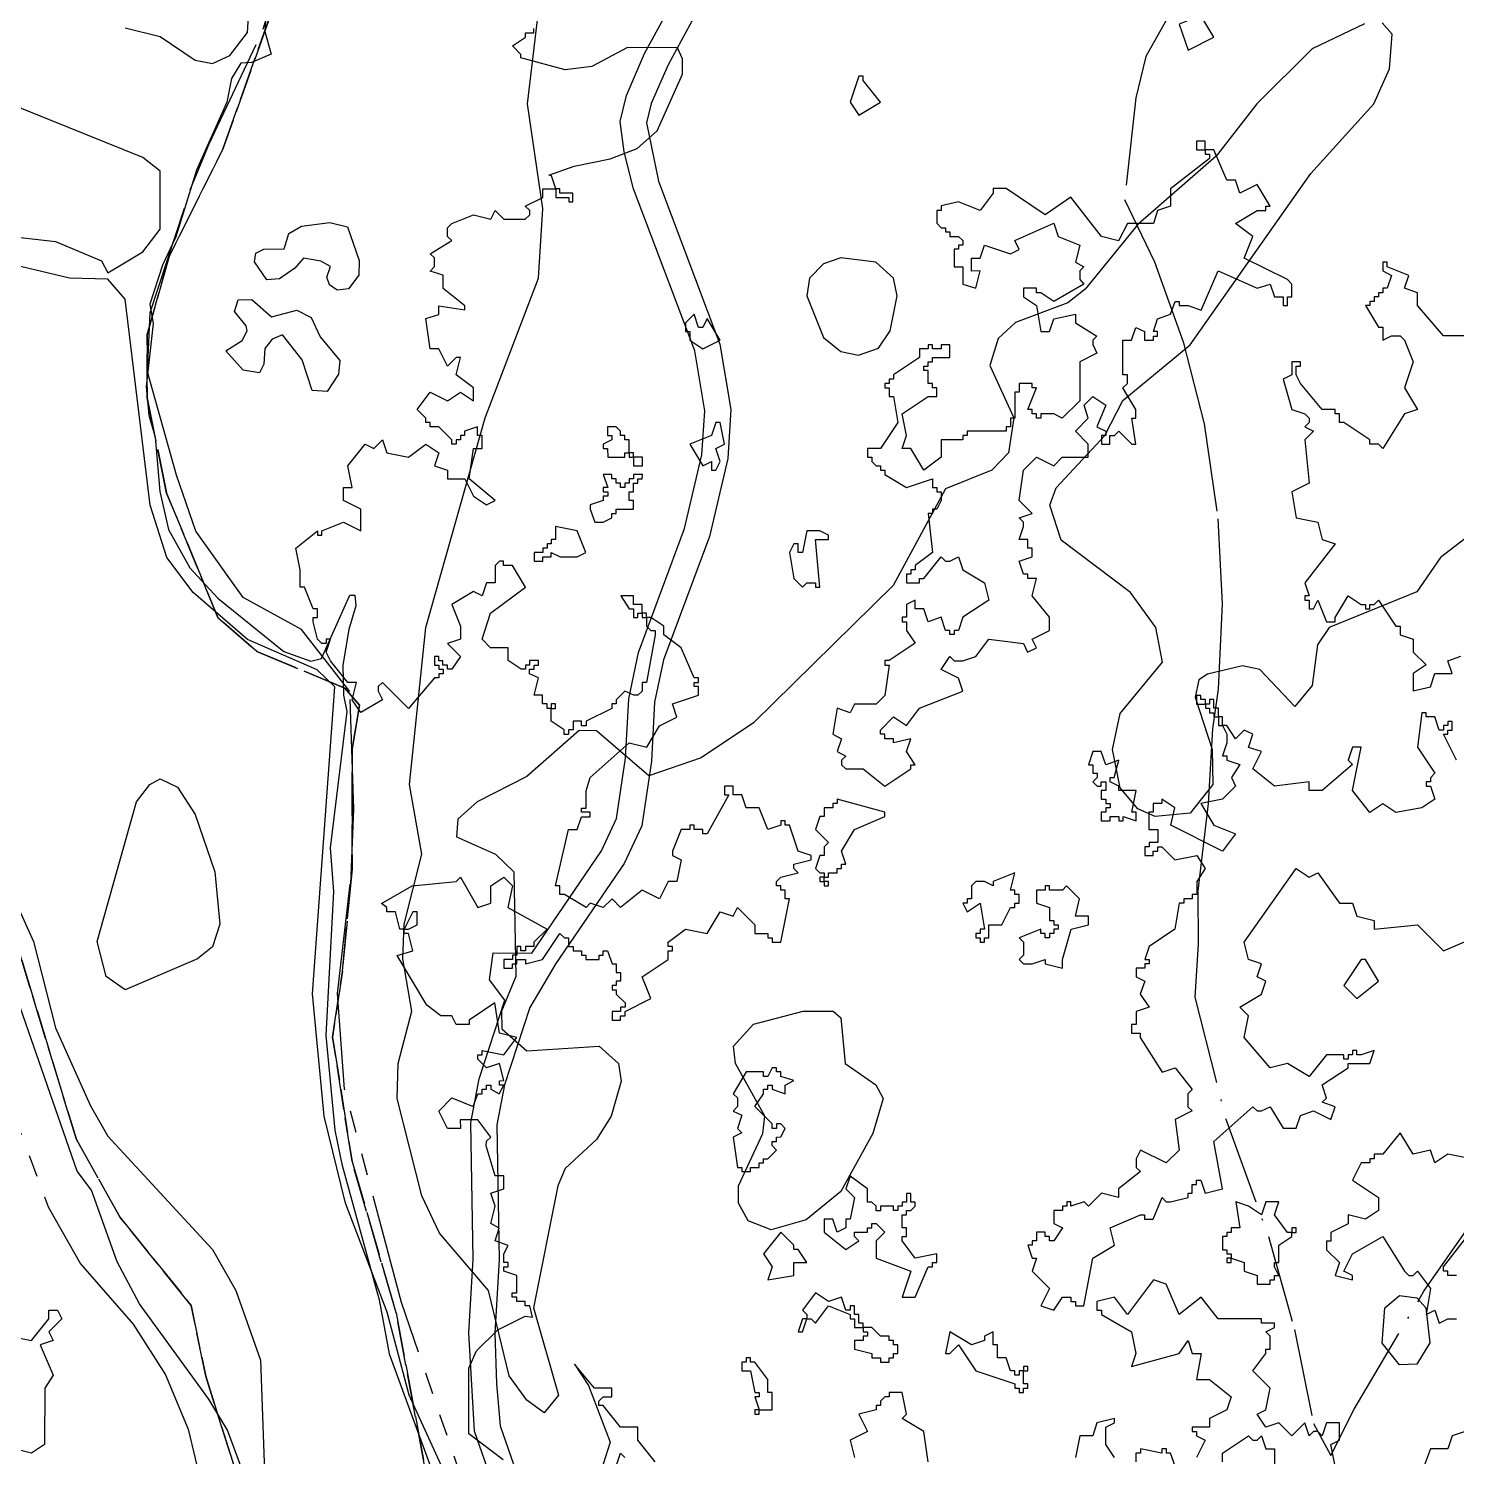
# Model space of a CAD drawing. Header units: metres. Extents: x -400 to 800, y -650 to 500.
# Drawn here: x 101.8 to 184.2, y -584.2 to -501.8 of the extents above; entities that cross this region are included whole.
import ezdxf

# ---------------------------------------------------------------- set-up
doc = ezdxf.new("R2010")
doc.units = ezdxf.units.M
doc.header["$LTSCALE"] = 2
for name, pattern in [('DASHDOT', [3.556, 2.54, -0.508, 0, -0.508]), ('DASHED', [1.524, 1.27, -0.254]), ('PHANTOM', [6.35, 3.175, -0.635, 0.635, -0.635, 0.635, -0.635])]:
    doc.linetypes.add(name, pattern=pattern)
for name, color, linetype in [('SITE-FLOOD-LIMIT', 5, 'DASHED'), ('SITE-PATH', 84, 'CONTINUOUS'), ('SITE-PROPERTY', 7, 'PHANTOM'), ('SITE-SETBACK-WATER', 1, 'DASHDOT'), ('SITE-TREE-CANOPY', 94, 'CONTINUOUS'), ('SITE-WATER-EDGE', 5, 'CONTINUOUS'), ('TOPO-CONTOUR-MAJOR', 8, 'CONTINUOUS'), ('TOPO-CONTOUR-MINOR', 9, 'CONTINUOUS')]:
    doc.layers.add(name, color=color, linetype=linetype)

msp = doc.modelspace()

# ---------------------------------------------------------------- linework, layer by layer
at = {"layer": 'SITE-FLOOD-LIMIT'}
for points in [[(116.627, -498.437), (112.965, -508.719), (109.866, -514.916), (108.599, -519.423), (108.599, -523.086), (109.725, -528.579), (112.683, -535.762), (114.937, -537.734), (120.008, -539.847), (120.853, -540.833), (120.43, -543.368), (120.43, -550.27), (119.867, -556.186), (119.303, -559.989), (120.43, -567.172), (122.965, -575.905), (124.656, -584.919)], [(124.656, -584.919), (122.965, -575.905), (120.43, -567.172), (119.303, -559.989), (119.867, -556.186), (120.43, -550.27), (120.43, -543.368), (120.853, -540.833), (120.008, -539.847), (114.937, -537.734), (112.683, -535.762), (109.725, -528.579), (108.599, -523.086), (108.599, -519.423), (109.866, -514.916), (112.965, -508.719), (116.627, -498.437)], [(115.219, -589.849), (111.979, -579.567), (111.134, -575.482), (107.049, -570.411), (104.514, -565.904), (99.584, -549.706)], [(99.584, -549.706), (104.514, -565.904), (107.049, -570.411), (111.134, -575.482), (111.979, -579.567), (115.219, -589.849)]]:
    msp.add_lwpolyline(points, dxfattribs=at)
at = {"layer": 'SITE-PATH'}
for points in [[(129.543, -588.598), (127.488, -582.747), (127.173, -577.062), (127.426, -572.802), (127.28, -564.937), (127.771, -562.39), (129.245, -557.863), (128.354, -556.684), (128.565, -555.126), (130.795, -555.149), (134.823, -549.232), (135.693, -547.363), (136.22, -543.892), (136.402, -540.455), (136.957, -537.785), (139.616, -530.633), (140.627, -526.362), (140.782, -523.837), (140.207, -520.366), (136.679, -511.022), (136.139, -508.875), (135.901, -507.128), (136.266, -505.615), (137.312, -503.202), (139.311, -499.52)], [(140.672, -500.154), (138.665, -503.858), (137.697, -506.094), (137.423, -507.206), (138.111, -510.577), (141.666, -519.977), (142.29, -523.759), (142.114, -526.584), (141.054, -531.078), (138.409, -538.197), (137.89, -540.655), (137.714, -544.048), (137.145, -547.797), (136.142, -549.966), (132.191, -555.739), (130.683, -558.275), (129.23, -562.746), (128.781, -565.06), (128.927, -572.824), (128.674, -577.085), (128.772, -580.01), (128.968, -582.424), (130.967, -588.131)]]:
    msp.add_lwpolyline(points, dxfattribs=at)
at = {"layer": 'SITE-PROPERTY'}
for points in [[(128.378, -590.2), (123.287, -575.315), (119.998, -563.001), (119.578, -557.472), (120.371, -550.654), (120.533, -546.838), (120.303, -540.042), (117.518, -536.459), (114.144, -534.612), (111.408, -530.785), (110.3, -527.548), (108.611, -521.575), (108.779, -518.16), (111.088, -511.074), (112.176, -508.416), (115.305, -501.786), (117.221, -495.413)], [(98.231, -557.303), (102.887, -569.795), (104.753, -573.088), (107.797, -576.559), (109.656, -579.485), (110.96, -582.622), (112.559, -589.308), (117.292, -603.536), (120.175, -611.122), (121.788, -614.66), (122.889, -617.897), (125.525, -630.779), (125.749, -632.859), (125.453, -642.87), (124.871, -645.217), (123.482, -648.076), (122.008, -650), (51.256, -650)]]:
    msp.add_lwpolyline(points, dxfattribs=at)
at = {"layer": 'SITE-SETBACK-WATER'}
msp.add_lwpolyline([(168.078, -500.103), (166.244, -503.367), (165.675, -505.755), (165.025, -511.621), (166.744, -515.235), (168.404, -519.843), (169.605, -524.59), (170.4, -530.056), (170.654, -534.982), (170.421, -539.909), (170.087, -542.187), (169.851, -546.499), (169.248, -551.581), (169.269, -554.628), (169.082, -557.687), (170.861, -564.73), (173.326, -571.501), (174.832, -576.863), (175.927, -582.306), (176.926, -584.14), (178.269, -581.474), (182.301, -574.66), (185.153, -570.565)], dxfattribs=at)
at = {"layer": 'SITE-TREE-CANOPY'}
for points in [[(168.683, -503.005), (170.178, -502.26), (169.427, -501.003), (168.178, -501.503)], [(149.932, -504.505), (149.679, -504.505), (149.181, -506.006), (149.679, -506.752), (150.928, -506.006), (149.932, -504.76)], [(169.679, -508.256), (169.181, -508.255), (169.181, -508.756), (169.679, -508.756)], [(169.679, -509.012), (169.931, -509.012), (169.931, -509.257), (167.679, -511.003), (167.679, -512.004), (166.928, -512.26), (166.683, -513.005), (165.182, -513.005), (164.676, -514.006), (163.68, -513.761), (161.927, -511.503), (160.432, -512.504), (158.181, -511.002), (157.43, -511.002), (157.43, -511.258), (156.679, -512.259), (155.431, -511.758), (154.428, -512.003), (154.427, -512.258), (154.182, -512.258), (154.182, -513.004), (154.427, -513.26), (154.68, -513.26), (154.68, -513.504), (154.932, -513.504), (154.932, -513.76), (155.43, -513.76), (155.683, -514.005), (155.683, -514.261), (155.43, -514.261), (155.43, -514.505), (155.178, -514.505), (155.178, -515.507), (155.683, -515.507), (155.683, -516.508), (156.433, -516.753), (156.679, -515.751), (156.181, -515.763), (156.181, -515.006), (156.679, -515.006), (156.932, -514.261), (158.433, -514.762), (158.931, -514.506), (158.678, -514.005), (160.93, -513.004), (161.183, -513.761), (162.432, -514.262), (162.179, -515.252), (162.677, -515.507), (162.431, -515.752), (162.431, -516.253), (162.677, -516.509), (160.93, -517.51), (160.179, -517.009), (159.927, -517.009), (159.927, -516.753), (159.183, -516.753), (159.183, -517.253), (159.927, -517.754), (160.179, -519.256), (160.677, -519.256), (160.93, -518.511), (162.179, -518.255), (162.178, -518.756), (163.427, -519.512), (163.182, -519.757), (163.182, -520.002), (163.427, -520.502), (162.431, -521.003), (162.431, -523.261), (161.427, -524.262), (160.929, -524.006), (160.179, -524.006), (160.179, -524.262), (159.933, -524.262), (159.933, -524.006), (159.681, -524.006), (159.681, -523.761), (159.428, -523.761), (159.933, -522.504), (159.681, -522.504), (159.681, -522.259), (158.93, -522.259), (158.93, -522.76), (158.677, -522.76), (158.677, -524.261), (158.432, -524.261), (158.432, -524.762), (158.179, -524.762), (158.179, -525.007), (155.927, -525.006), (155.927, -525.262), (155.682, -525.262), (155.682, -525.507), (154.433, -525.507), (154.433, -526.508), (153.43, -527.253), (152.679, -526.007), (152.181, -526.007), (152.427, -525.262), (152.181, -524.005), (153.683, -523.004), (154.181, -523.004), (154.181, -522.503), (153.928, -522.503), (153.928, -522.259), (153.683, -522.259), (153.683, -521.502), (153.43, -521.502), (153.43, -521.257), (153.683, -521.257), (153.683, -521.002), (153.928, -521.002), (153.928, -520.757), (154.932, -520.757), (154.932, -520.012), (154.427, -520.012), (154.427, -520.256), (153.929, -520.256), (153.929, -520.012), (153.683, -520.012), (153.683, -520.256), (153.178, -520.256), (153.178, -520.757), (151.676, -521.758), (151.676, -522.002), (151.431, -522.002), (151.431, -522.258), (151.178, -522.258), (151.178, -522.503), (151.431, -522.503), (151.431, -523.004), (151.683, -523.004), (151.929, -524.505), (150.932, -526.007), (150.182, -526.007), (150.182, -526.507), (150.427, -526.507), (150.427, -526.752), (150.68, -527.008), (150.932, -527.008), (150.932, -527.253), (151.178, -527.253), (151.178, -527.509), (152.433, -528.254), (153.928, -527.754), (153.928, -528.254), (154.18, -528.254), (154.18, -528.51), (154.433, -528.51), (154.433, -529.011), (154.18, -529.511), (153.927, -529.511), (153.927, -529.756), (153.682, -529.756), (153.927, -532.003), (152.931, -532.759), (152.931, -533.004), (152.678, -533.004), (152.678, -533.26), (152.433, -533.26), (152.433, -533.76), (153.183, -533.76), (153.176, -533.505), (153.429, -533.505), (154.432, -532.259), (154.678, -532.504), (154.93, -532.504), (155.428, -532.259), (155.681, -533.004), (156.929, -533.761), (157.182, -534.762), (155.681, -535.752), (155.428, -536.508), (155.182, -536.508), (155.182, -536.753), (154.93, -536.753), (154.93, -536.508), (154.677, -536.508), (154.432, -535.752), (153.681, -536.008), (153.429, -535.262), (152.931, -535.262), (152.931, -534.762), (152.433, -535.006), (152.433, -535.752), (152.18, -535.752), (152.18, -536.007), (152.432, -536.007), (152.432, -536.508), (152.93, -537.253), (151.429, -538.254), (151.177, -538.254), (151.176, -538.51), (151.429, -538.51), (151.183, -540.257), (150.678, -540.757), (149.429, -540.757), (149.177, -541.257), (148.433, -541.001), (148.181, -542.503), (148.679, -542.759), (148.433, -543.504), (148.931, -543.76), (148.678, -544.005), (148.678, -544.261), (148.931, -544.506), (149.927, -544.506), (151.183, -545.507), (152.677, -544.506), (152.677, -544.261), (152.93, -544.261), (152.432, -543.505), (152.677, -542.76), (151.681, -543.004), (151.681, -542.759), (151.183, -542.759), (151.183, -542.504), (150.93, -542.503), (150.931, -542.259), (151.681, -541.502), (152.432, -542.003), (153.183, -541.002), (155.68, -540.012), (155.428, -539.256), (154.431, -538.755), (154.93, -538.01), (155.182, -538.255), (155.68, -538.255), (156.431, -538.01), (157.182, -537.009), (159.181, -537.254), (159.426, -537.755), (159.932, -537.51), (159.679, -537.009), (160.682, -536.509), (160.682, -535.752), (159.679, -534.507), (159.932, -533.505), (159.427, -533.505), (159.427, -533.261), (159.181, -533.261), (158.929, -532.504), (159.68, -532.26), (159.68, -531.759), (159.427, -531.759), (159.427, -531.258), (158.929, -531.258), (159.182, -530.502), (159.182, -530.257), (158.929, -530.012), (159.68, -529.757), (158.929, -529.011), (159.182, -527.254), (159.933, -526.509), (160.929, -527.009), (161.427, -526.509), (162.928, -526.509), (162.928, -525.752), (162.178, -525.007), (162.928, -524.262), (162.683, -523.505), (163.181, -523.005), (163.932, -523.506), (163.427, -524.763), (163.932, -525.007), (163.932, -525.252), (163.679, -525.252), (163.679, -525.753), (164.177, -525.753), (164.177, -525.252), (164.43, -525.252), (164.682, -525.007), (165.433, -525.753), (165.678, -525.753), (165.433, -524.262), (165.678, -524.262), (165.678, -523.762), (164.928, -522.505), (165.181, -522.26), (165.181, -521.759), (164.928, -521.759), (164.928, -519.757), (165.426, -519.757), (165.679, -519.012), (166.177, -519.257), (166.177, -519.757), (166.682, -519.757), (166.682, -519.512), (166.928, -519.512), (166.928, -519.257), (166.682, -519.257), (166.928, -518.511), (167.678, -518.256), (167.931, -517.51), (168.177, -517.51), (168.177, -517.755), (168.682, -517.755), (169.432, -518.011), (170.429, -515.753), (172.68, -516.754), (173.431, -516.51), (173.676, -517.255), (174.182, -517.255), (174.181, -517.756), (174.427, -517.756), (174.427, -517.255), (174.68, -517.255), (174.68, -516.51), (174.427, -516.254), (171.93, -515.008), (172.428, -513.762), (171.432, -513.006), (172.681, -512.26), (173.179, -512.26), (173.179, -512.005), (173.432, -512.005), (172.681, -510.759), (171.678, -511.259), (171.432, -510.503), (170.927, -510.503), (170.177, -508.756), (169.679, -508.756)], [(132.183, -511.255), (132.183, -511.511), (132.933, -511.511), (132.933, -511.755), (133.179, -511.755), (133.179, -511.255), (132.428, -511.255), (132.428, -511.01), (132.183, -511.01)], [(114.876, -514.723), (115.339, -514.501), (116.503, -514.479), (116.777, -513.589), (117.5, -513.166), (119.148, -512.955), (120.158, -513.2), (120.846, -515.158), (120.825, -515.992), (120.228, -516.782), (119.562, -516.871), (119.12, -516.548), (118.966, -516.114), (119.176, -515.491), (118.629, -515.191), (117.626, -515.013), (117.121, -515.591), (116.237, -516.214), (115.514, -516.269), (114.799, -515.235)], [(113.149, -520.363), (114.09, -519.762), (114.377, -519.217), (114.314, -518.928), (113.634, -518.094), (113.844, -517.415), (114.644, -517.404), (115.773, -518.405), (117.24, -518.016), (118.067, -518.439), (118.586, -519.562), (119.723, -520.92), (119.638, -521.709), (118.986, -522.722), (118.13, -522.655), (117.555, -520.886), (116.419, -519.451), (115.822, -519.685), (115.401, -520.23), (115.331, -521.142), (115.093, -521.631), (114.138, -521.475)], [(140.677, -520.255), (141.68, -519.754), (140.93, -518.508), (140.677, -519.009), (140.432, -519.009), (140.179, -518.252), (139.681, -518.753), (139.681, -519.254), (139.926, -519.254), (139.933, -519.754)], [(136.432, -525.505), (136.18, -525.505), (136.18, -525.26), (135.927, -525.26), (135.927, -525.004), (135.682, -524.759), (135.177, -524.759), (135.176, -525.26), (135.429, -525.26), (135.429, -525.505), (134.931, -525.76), (134.931, -526.005), (135.176, -526.005), (135.183, -526.506), (136.179, -526.506), (136.18, -526.261), (136.432, -526.261)], [(141.427, -527.252), (141.679, -526.762), (141.427, -526.006), (141.932, -525.761), (141.68, -524.504), (141.427, -524.504), (141.181, -525.261), (139.933, -525.761), (140.683, -527.007), (141.181, -526.762), (141.181, -527.252)], [(136.432, -526.506), (136.678, -526.506), (136.678, -526.261), (136.432, -526.261)], [(136.678, -526.762), (136.677, -527.006), (137.183, -527.006), (137.183, -526.506), (136.678, -526.506)], [(135.428, -529.754), (135.681, -529.754), (135.681, -529.509), (136.677, -529.509), (136.677, -529.009), (136.432, -529.009), (136.432, -528.508), (136.677, -528.508), (136.677, -528.008), (136.93, -528.008), (136.93, -527.752), (137.182, -527.752), (137.183, -527.507), (136.677, -527.507), (136.677, -527.752), (136.432, -527.752), (136.432, -528.008), (136.179, -528.008), (136.179, -528.252), (135.927, -528.252), (135.927, -528.007), (135.681, -528.007), (135.681, -527.752), (135.429, -527.752), (135.429, -527.507), (134.931, -527.507), (135.183, -528.252), (134.931, -528.252), (134.931, -528.508), (135.183, -528.508), (135.183, -528.753), (134.931, -528.753), (134.93, -529.009), (134.18, -529.253), (134.18, -529.509), (134.432, -530.254), (134.93, -530.254), (135.428, -530.01)], [(131.177, -532.512), (131.43, -532.512), (131.43, -532.256), (131.928, -532.256), (131.928, -532.012), (132.433, -532.256), (133.429, -532.256), (133.927, -532.012), (133.429, -530.755), (132.18, -530.51), (132.18, -531.255), (131.928, -531.255), (131.928, -531.511), (131.682, -531.511), (131.682, -531.756), (131.43, -531.756), (131.43, -532.012), (130.931, -532.011), (130.931, -532.512)], [(145.93, -533.504), (146.428, -534.004), (146.68, -533.76), (147.178, -533.76), (147.178, -534.005), (147.431, -534.005), (147.179, -531.257), (147.929, -531.257), (147.929, -531.012), (147.431, -530.756), (146.681, -530.756), (146.428, -532.002), (146.182, -532.002), (146.182, -531.502), (145.93, -531.502), (145.677, -532.002)], [(137.182, -535.004), (136.677, -535.004), (136.677, -534.504), (135.933, -534.504), (136.431, -535.26), (136.677, -535.26), (136.676, -535.761), (136.929, -535.761), (136.929, -535.505), (137.182, -535.505)], [(137.427, -535.505), (137.182, -535.505), (137.182, -535.761), (137.427, -535.761)], [(132.179, -541.011), (132.179, -540.755), (131.927, -540.755), (131.927, -541.011)], [(169.682, -540.503), (169.43, -540.503), (169.43, -540.259), (169.177, -540.259), (169.177, -540.759), (169.682, -540.759)], [(170.433, -541.004), (170.18, -541.004), (170.18, -540.503), (169.928, -540.503), (169.928, -540.759), (169.682, -540.759), (169.682, -541.004), (169.928, -541.004), (169.928, -541.26), (170.18, -541.26), (170.18, -541.505), (170.433, -541.505)], [(170.678, -541.505), (170.433, -541.505), (170.433, -542.005), (170.678, -542.005)], [(163.929, -546.254), (163.929, -546.51), (164.182, -546.51), (164.182, -546.754), (163.929, -546.754), (163.929, -547.01), (163.677, -547.01), (163.676, -547.511), (164.182, -547.511), (164.182, -547.255), (164.68, -547.255), (164.68, -547.511), (164.932, -547.511), (164.932, -547.255), (165.683, -547.511), (165.683, -547.01), (165.43, -547.01), (165.683, -545.753), (164.68, -545.753), (164.68, -545.508), (164.182, -545.253), (164.182, -545.008), (164.427, -545.008), (164.68, -544.007), (163.929, -544.263), (163.677, -543.506), (163.179, -543.506), (162.933, -544.262), (163.179, -544.262), (163.179, -544.752), (163.431, -544.752), (163.431, -545.008), (163.179, -545.252), (163.431, -545.508), (163.677, -545.508), (163.677, -545.253), (163.929, -545.253), (163.929, -545.753), (163.677, -545.753), (163.677, -546.254)], [(147.927, -550.757), (147.927, -550.512), (148.432, -550.512), (148.432, -550.256), (148.678, -550.256), (148.678, -550.012), (148.93, -550.012), (148.678, -549.255), (149.429, -548.01), (151.182, -547.253), (151.183, -547.009), (148.433, -546.252), (148.433, -546.508), (148.18, -546.508), (148.18, -546.752), (147.682, -546.752), (147.682, -547.253), (147.429, -547.253), (147.177, -548.009), (147.927, -548.755), (147.682, -549.011), (147.682, -549.511), (147.429, -549.511), (147.176, -550.256), (147.429, -550.512), (147.682, -550.512), (147.682, -550.757)], [(156.927, -554.507), (156.927, -554.262), (157.18, -554.262), (157.18, -553.506), (157.93, -553.506), (158.429, -552.505), (158.681, -552.505), (158.681, -552.26), (158.927, -552.26), (158.927, -551.759), (158.681, -551.759), (158.681, -551.504), (158.429, -551.503), (158.681, -550.502), (157.433, -551.003), (157.433, -551.259), (156.928, -551.003), (156.429, -551.003), (156.177, -551.258), (156.177, -552.004), (155.931, -552.004), (155.931, -552.26), (155.679, -552.26), (155.931, -552.76), (156.682, -552.26), (156.927, -553.761), (156.682, -553.761), (156.682, -554.006), (156.429, -554.006), (156.429, -554.262), (156.682, -554.262), (156.682, -554.507)], [(147.429, -550.757), (147.429, -551.002), (147.681, -551.002), (147.682, -550.757)], [(147.681, -551.258), (147.927, -551.258), (147.927, -551.002), (147.681, -551.002)], [(161.431, -556.009), (161.431, -555.508), (161.929, -553.762), (162.932, -553.506), (162.932, -553.006), (162.182, -553.006), (162.427, -552.004), (161.677, -551.259), (161.431, -551.504), (160.681, -551.504), (160.681, -551.259), (160.428, -551.259), (160.428, -551.504), (159.93, -551.504), (159.93, -552.26), (160.68, -552.505), (160.68, -553.261), (160.933, -553.261), (160.933, -553.506), (161.178, -553.506), (161.178, -553.762), (160.933, -553.762), (160.933, -554.007), (160.68, -554.007), (160.68, -554.262), (160.428, -554.262), (160.428, -554.007), (160.182, -554.007), (160.182, -553.762), (158.926, -554.262), (159.179, -554.507), (159.179, -555.252), (158.933, -555.508), (159.179, -555.753), (159.677, -555.753), (160.428, -555.508), (160.428, -555.753)], [(123.682, -553.758), (124.18, -553.502), (124.18, -552.756), (123.928, -552.756), (123.43, -553.758)], [(178.428, -557.757), (179.677, -556.756), (178.927, -555.51), (178.681, -555.51), (177.678, -557.012)], [(143.926, -567.253), (144.179, -567.253), (144.179, -567.008), (144.432, -567.008), (144.93, -566.508), (144.677, -566.252), (144.677, -566.007), (144.93, -566.007), (144.93, -565.763), (145.182, -565.751), (145.428, -565.262), (145.182, -565.006), (144.93, -565.006), (144.93, -565.262), (144.677, -565.262), (144.677, -565.006), (143.681, -564.005), (144.179, -563.26), (144.18, -563.004), (144.432, -563.004), (144.432, -562.759), (144.678, -562.759), (144.678, -563.004), (145.428, -563.26), (145.428, -562.759), (145.926, -562.503), (145.183, -562.259), (145.183, -562.003), (144.93, -562.003), (144.93, -561.758), (144.678, -561.758), (144.432, -562.259), (144.18, -562.259), (144.18, -562.003), (143.176, -562.003), (142.433, -563.259), (142.678, -563.504), (142.678, -564.005), (142.433, -564.261), (142.931, -564.505), (142.678, -565.262), (142.931, -565.507), (142.432, -565.762), (142.678, -567.509), (142.93, -567.509), (142.93, -567.754), (143.428, -567.754), (143.428, -567.509), (143.926, -567.509)], [(152.681, -573.506), (152.182, -575.007), (152.933, -575.007), (153.677, -573.261), (153.929, -573.261), (153.93, -573.005), (154.182, -573.005), (154.182, -572.505), (152.933, -572.76), (152.183, -571.759), (152.183, -571.503), (152.428, -571.503), (152.428, -571.003), (152.183, -571.003), (152.183, -570.257), (152.429, -570.257), (152.429, -570.002), (152.681, -570.002), (152.927, -569.757), (152.927, -569.512), (152.681, -569.512), (152.681, -569.012), (152.429, -569.012), (152.429, -569.512), (152.183, -569.512), (152.183, -569.757), (151.931, -569.757), (151.931, -570.002), (151.678, -570.002), (151.678, -569.757), (150.927, -569.757), (150.927, -570.013), (150.682, -570.013), (150.682, -569.757), (150.429, -569.512), (150.177, -569.512), (150.177, -568.755), (149.181, -568.01), (148.928, -568.755), (149.433, -569.256), (149.181, -570.502), (148.928, -570.502), (148.928, -571.002), (148.43, -571.258), (148.177, -570.502), (147.679, -570.502), (147.679, -571.258), (148.928, -572.259), (149.678, -571.759), (149.433, -571.503), (149.433, -571.258), (150.177, -571.258), (150.177, -571.002), (150.429, -571.003), (150.429, -570.758), (150.682, -570.758), (151.18, -571.258), (150.682, -571.759), (150.681, -572.76)], [(171.931, -573.007), (171.93, -573.508), (172.681, -573.753), (172.681, -574.253), (173.432, -574.253), (173.432, -574.009), (173.677, -574.009), (173.677, -573.753), (173.93, -573.753), (173.677, -573.252), (173.677, -573.007), (173.93, -573.007), (173.93, -572.006), (174.681, -571.506), (174.681, -571.261), (174.428, -571.261), (173.678, -570.26), (173.93, -569.503), (173.18, -569.503), (172.927, -570.26), (172.176, -569.759), (171.433, -569.503), (171.678, -571.005), (171.18, -571.005), (171.18, -571.261), (170.928, -571.261), (170.928, -571.505), (170.682, -571.505), (170.682, -572.262), (170.927, -572.262), (170.927, -572.507), (171.18, -572.507), (171.18, -572.762)], [(145.932, -572.003), (145.182, -571.258), (144.178, -572.504), (144.676, -573.26), (144.431, -574.005), (145.932, -573.761), (145.932, -573.004), (146.683, -573.004), (146.178, -572.259), (145.932, -572.259)], [(174.933, -571.261), (174.933, -571.005), (174.681, -571.005), (174.681, -571.261)], [(170.927, -572.762), (170.927, -573.007), (171.18, -573.007), (171.18, -572.762)], [(146.928, -576.253), (147.18, -576.508), (147.931, -575.507), (149.18, -576.008), (149.18, -576.253), (149.432, -576.253), (149.432, -576.753), (149.93, -576.753), (149.93, -576.509), (149.678, -576.509), (149.678, -576.008), (149.432, -576.008), (149.432, -575.508), (149.18, -575.508), (149.18, -575.752), (148.927, -575.752), (148.682, -575.007), (147.931, -575.252), (147.181, -574.762), (146.43, -575.752), (146.682, -576.008), (146.682, -576.253)], [(146.43, -576.252), (146.177, -577.009), (146.43, -577.009), (146.682, -576.253)], [(149.93, -577.009), (150.183, -577.009), (150.183, -577.254), (149.93, -577.254), (149.93, -577.51), (149.432, -577.51), (149.432, -578.01), (150.428, -578.255), (150.428, -578.511), (150.926, -578.511), (150.933, -578.756), (151.431, -578.756), (151.431, -578.511), (151.677, -578.511), (151.677, -578.255), (151.93, -578.255), (151.93, -577.755), (151.677, -577.755), (151.677, -577.51), (151.432, -577.51), (151.432, -577.254), (150.927, -577.254), (150.428, -576.754), (149.93, -576.753)], [(158.931, -579.257), (158.931, -579.502), (158.678, -579.502), (158.678, -579.257), (158.433, -579.257), (158.18, -578.512), (157.682, -578.512), (157.682, -577.755), (157.43, -577.755), (157.43, -577.01), (156.932, -577.255), (156.932, -577.511), (156.181, -577.755), (154.932, -577.01), (154.68, -578.256), (154.932, -578.256), (155.43, -577.755), (156.433, -579.257), (158.678, -580.003), (158.678, -580.258), (158.931, -580.258), (158.931, -580.503), (159.183, -580.503), (159.183, -580.258), (159.429, -580.259), (159.429, -580.003), (159.183, -580.003), (159.183, -579.257)], [(144.682, -581.503), (144.683, -580.502), (144.43, -580.502), (144.43, -579.756), (143.68, -578.755), (143.427, -578.755), (143.427, -578.51), (143.182, -578.51), (143.182, -578.755), (142.929, -578.755), (142.929, -579.255), (143.427, -579.256), (143.679, -580.513), (143.932, -580.513), (143.932, -580.757), (143.679, -580.757), (143.932, -581.503)], [(159.429, -579.257), (159.429, -579.002), (159.183, -579.002), (159.183, -579.257)], [(143.679, -581.503), (143.679, -581.758), (143.932, -581.758), (143.932, -581.503)]]:
    msp.add_lwpolyline(points, close=True, dxfattribs=at)
for points in [[(129.143, -584.393), (127.165, -582.902), (127.166, -579.109), (127.615, -578.097), (128.843, -576.884), (130.428, -576.095), (130.842, -576.162), (130.681, -575.505), (130.428, -575.505), (130.428, -575.261), (129.93, -575.261), (129.93, -575.005), (129.678, -575.005), (129.678, -574.76), (129.93, -574.76), (129.93, -573.759), (129.18, -573.503), (129.18, -573.258), (129.432, -573.258), (129.432, -573.002), (129.18, -573.002), (129.18, -572.502), (129.433, -572.012), (128.682, -571.756), (128.928, -571.011), (128.429, -570.755), (128.682, -569.754), (128.43, -569.009), (129.18, -568.753), (129.18, -568.008), (128.682, -568.008), (128.177, -566.261), (128.178, -566.005), (128.43, -565.761), (127.68, -564.759), (126.676, -564.759), (126.683, -565.26), (125.933, -565.26), (125.428, -564.259), (126.178, -563.502), (127.427, -564.003), (127.68, -563.258), (127.932, -563.258), (127.932, -563.002), (128.178, -563.002), (128.178, -562.757), (128.43, -562.757), (128.43, -563.002), (128.928, -563.258), (129.181, -562.757), (128.929, -562.757), (128.929, -562.513), (129.181, -562.501), (128.929, -561.511), (128.178, -561.756), (127.68, -561.255), (127.68, -561.011), (127.933, -561.011), (127.933, -560.755), (129.181, -561.011), (129.932, -560.01), (128.929, -559.754), (128.677, -558.007), (127.182, -559.008), (127.182, -559.253), (126.432, -559.253), (126.179, -558.752), (125.555, -558.752), (124.734, -558.14), (123.03, -555.27), (123.928, -555.003), (123.682, -554.002), (123.43, -554.002), (123.43, -553.758), (123.177, -553.757), (122.932, -552.756), (122.427, -552.756), (122.427, -552.512), (122.132, -552.278), (123.9, -551.255), (126.433, -551.01), (126.678, -550.754), (127.681, -552.512), (128.432, -552.256), (128.432, -551.255), (129.182, -550.755), (129.681, -551.255), (129.428, -552.512), (131.68, -553.759), (130.929, -554.504), (130.929, -554.76), (130.431, -554.759), (130.431, -555.004), (130.178, -555.004), (130.178, -554.759), (129.933, -554.759), (129.933, -555.26), (129.68, -555.26), (129.68, -555.505), (129.182, -555.505), (129.182, -556.005), (129.68, -556.005), (129.68, -555.761), (129.933, -555.761), (129.933, -555.505), (130.431, -555.505), (130.431, -555.761), (131.427, -555.505), (132.43, -554.003), (132.683, -554.259), (132.928, -554.259), (132.928, -554.76), (133.181, -554.76), (133.181, -555.005), (133.679, -555.005), (133.679, -555.26), (133.931, -555.26), (133.931, -555.505), (134.682, -555.505), (134.682, -555.261), (134.927, -555.261), (134.927, -555.005), (135.18, -555.005), (135.432, -555.761), (135.678, -555.761), (135.678, -556.262), (135.93, -556.262), (135.93, -556.762), (135.678, -556.762), (135.678, -557.007), (135.432, -557.007), (135.432, -557.252), (135.678, -557.252), (135.678, -557.508), (136.183, -558.008), (136.183, -558.253), (135.93, -558.253), (135.93, -558.509), (135.432, -558.509), (135.432, -559.009), (135.93, -559.009), (135.93, -558.754), (136.183, -558.754), (136.183, -558.509), (137.677, -557.753), (137.179, -556.507), (138.68, -555.506), (138.681, -555.005), (138.933, -555.005), (138.933, -554.76), (138.681, -554.76), (138.681, -554.505), (139.677, -553.759), (140.933, -554.004), (141.683, -552.759), (142.427, -553.003), (142.679, -552.503), (143.683, -553.504), (143.682, -554.005), (144.433, -554.005), (144.433, -554.261), (144.679, -554.261), (144.679, -554.505), (145.177, -554.505), (145.682, -552.003), (145.43, -552.003), (145.43, -551.502), (145.177, -551.502), (145.177, -551.257), (144.932, -551.257), (144.932, -551.012), (145.177, -550.757), (146.18, -550.512), (145.928, -550.256), (145.928, -550.011), (146.931, -549.756), (146.931, -549.511), (146.18, -549.255), (145.683, -547.753), (145.43, -547.753), (145.43, -547.509), (145.177, -547.509), (145.177, -547.753), (144.427, -548.009), (143.929, -546.752), (143.178, -546.752), (142.933, -546.007), (142.428, -546.006), (142.428, -545.506), (141.93, -545.506), (141.93, -546.006), (142.182, -546.006), (140.933, -548.253), (140.681, -548.253), (140.681, -548.009), (140.183, -548.009), (140.183, -547.753), (139.93, -547.753), (139.93, -548.008), (139.432, -548.008), (138.927, -549.254), (138.927, -549.51), (139.432, -549.755), (139.179, -551.012), (138.681, -551.012), (138.183, -552.002), (137.18, -551.512), (135.931, -552.502), (135.433, -552.013), (134.928, -552.502), (134.177, -552.257), (133.932, -552.502), (132.683, -551.756), (132.43, -551.756), (132.43, -551.256), (132.178, -551.256), (132.929, -548.008), (133.427, -548.008), (133.68, -547.262), (134.178, -547.263), (134.178, -547.007), (133.68, -547.007), (133.68, -546.762), (133.932, -546.762), (133.932, -545.761), (134.178, -545.004), (136.43, -543.002), (137.433, -543.258), (138.177, -542.013), (139.18, -541.512), (138.928, -540.756), (140.429, -540.255), (140.429, -539.755), (140.177, -539.755), (140.177, -539.51), (140.429, -539.51), (140.429, -539.254), (140.177, -539.254), (139.433, -537.508), (138.43, -536.762), (138.43, -536.262), (137.68, -535.761), (137.427, -535.761), (137.427, -536.261), (137.68, -536.506), (137.932, -536.506), (137.932, -536.762), (137.427, -539.51), (137.181, -539.51), (137.181, -540.01), (136.928, -540.255), (136.683, -540.255), (136.178, -540.01), (135.68, -540.511), (135.68, -540.755), (135.427, -540.755), (135.427, -541.011), (133.933, -541.756), (133.933, -542.012), (133.68, -542.012), (133.68, -541.756), (133.182, -541.756), (133.182, -542.257), (132.93, -542.257), (132.93, -542.513), (132.677, -542.512), (132.677, -542.257), (131.926, -541.756), (131.927, -541.011), (131.681, -541.011), (131.681, -540.755), (131.429, -540.755), (131.429, -540.254), (130.931, -540.254), (131.183, -539.253), (130.678, -539.008), (130.678, -538.752), (130.931, -538.752), (130.931, -538.508), (131.183, -538.508), (131.183, -538.252), (130.678, -538.252), (130.678, -538.508), (130.433, -538.508), (130.433, -538.752), (130.18, -538.752), (129.43, -538.252), (129.43, -537.506), (128.426, -537.506), (127.928, -537.006), (128.427, -535.504), (130.433, -534.003), (129.683, -532.757), (129.178, -532.757), (129.178, -532.512), (128.932, -532.512), (128.68, -532.756), (128.679, -533.758), (128.181, -533.758), (127.929, -534.503), (127.431, -534.258), (126.182, -535.003), (126.68, -536.26), (126.68, -537.006), (125.929, -537.261), (126.68, -538.007), (126.181, -538.752), (125.929, -538.752), (125.929, -538.507), (125.676, -538.507), (125.676, -538.262), (125.431, -538.262), (125.431, -538.007), (125.178, -538.006), (125.178, -538.507), (125.431, -538.507), (125.431, -538.752), (125.683, -538.752), (125.683, -539.008), (125.431, -539.008), (125.431, -539.252), (125.178, -539.252), (123.677, -541.01), (122.183, -539.508), (121.93, -539.753), (121.93, -540.008), (122.183, -540.509), (120.927, -541.254), (120.429, -540.509), (120.681, -539.508), (120.183, -539.508), (119.18, -538.262), (118.928, -537.761), (119.181, -537.005), (118.928, -537.005), (118.928, -537.26), (118.682, -537.26), (118.43, -537.005), (118.177, -536.003), (118.177, -535.759), (118.43, -535.759), (118.43, -535.258), (118.178, -535.258), (117.68, -534.012), (117.427, -534.012), (117.427, -533.011), (117.182, -531.754), (118.431, -530.753), (118.431, -531.009), (118.683, -531.009), (118.683, -530.753), (119.932, -530.253), (120.928, -530.753), (120.928, -529.507), (119.932, -529.007), (119.932, -528.261), (120.43, -528.261), (120.178, -527.004), (121.181, -525.759), (121.679, -526.004), (122.177, -525.503), (122.43, -526.259), (123.678, -526.504), (124.682, -525.759), (125.432, -526.26), (125.18, -527.005), (125.93, -527.261), (125.93, -527.762), (126.933, -527.762), (127.431, -528.752), (128.182, -529.252), (128.68, -529.008), (127.179, -527.762), (127.432, -526.004), (127.93, -526.004), (127.93, -525.259), (127.677, -525.259), (127.677, -524.758), (126.927, -525.003), (126.927, -525.259), (126.681, -525.259), (126.681, -525.504), (126.429, -525.504), (126.429, -525.759), (126.183, -525.759), (126.183, -525.503), (125.432, -524.758), (124.927, -524.758), (124.927, -524.502), (124.682, -524.502), (124.682, -524.257), (124.177, -523.757), (124.928, -522.756), (125.931, -523.256), (126.681, -522.756), (127.432, -523.257), (127.432, -522.511), (126.429, -521.755), (126.682, -520.754), (126.429, -520.754), (125.931, -521.254), (125.433, -520.253), (124.928, -520.253), (124.683, -518.506), (125.433, -518.262), (125.433, -517.761), (126.928, -518.006), (126.928, -517.761), (125.679, -516.76), (125.679, -516.004), (124.928, -515.759), (125.181, -515.503), (125.181, -515.003), (124.929, -514.758), (126.177, -514.002), (125.932, -513.757), (125.932, -513.256), (126.177, -513.011), (127.433, -512.511), (128.429, -512.756), (128.682, -512.255), (129.18, -512.756), (130.429, -512.756), (130.681, -512.511), (130.681, -512.256), (130.429, -512.011), (131.432, -511.51), (131.432, -511.01), (132.183, -511.01), (131.93, -510.253), (131.783, -510.22), (133.249, -509.697), (135.319, -509.275), (136.883, -508.686), (138.034, -507.662), (139.507, -504.392), (139.493, -503.502), (139.213, -502.879), (136.33, -502.857), (134.267, -503.958), (132.738, -504.147), (130.177, -503.446), (130.177, -503.256), (129.679, -502.756), (130.43, -502.255), (130.43, -502.011), (130.928, -502.011), (130.928, -501.755)], [(185.427, -519.503), (183.427, -519.503), (181.933, -517.757), (181.933, -517.011), (181.183, -516.755), (181.428, -516.01), (180.18, -515.509), (180.18, -515.254), (179.927, -515.254), (179.927, -515.754), (180.432, -516.01), (180.18, -516.755), (179.927, -516.755), (179.927, -517.011), (179.681, -517.011), (179.681, -517.256), (179.429, -517.256), (179.429, -517.512), (179.183, -517.512), (179.183, -517.756), (178.931, -517.756), (179.681, -519.002), (179.927, -519.002), (179.927, -519.759), (180.432, -519.503), (180.93, -519.503), (181.182, -519.759), (181.68, -521.005), (181.182, -522.506), (181.933, -523.752), (181.182, -524.008), (179.933, -526.01), (179.68, -525.754), (179.182, -525.754), (179.182, -525.51), (177.681, -524.508), (177.429, -524.508), (177.429, -524.008), (177.183, -524.008), (177.183, -523.752), (176.433, -523.752), (175.177, -522.261), (174.932, -521.76), (174.932, -521.26), (175.177, -521.26), (175.177, -521.004), (174.679, -521.004), (174.679, -521.76), (174.181, -522.005), (174.679, -523.751), (175.43, -524.007), (175.682, -524.252), (175.682, -524.508), (175.429, -524.753), (175.927, -525.009), (175.429, -525.509), (175.682, -528.012), (174.678, -528.512), (174.931, -530.003), (176.179, -530.259), (176.432, -531.26), (177.182, -531.505), (175.428, -533.752), (175.681, -534.508), (175.428, -534.508), (175.428, -534.753), (175.681, -534.753), (175.681, -535.254), (175.933, -535.254), (176.179, -534.753), (176.677, -536.01), (177.182, -536.01), (177.182, -535.754), (177.933, -534.509), (178.683, -535.009), (178.929, -535.009), (178.929, -535.254), (179.181, -535.254), (179.181, -535.009), (179.427, -535.009), (179.68, -534.753), (180.683, -536.255), (180.928, -536.255), (180.928, -536.756), (181.679, -537.012), (181.678, -537.757), (182.429, -538.502), (181.678, -539.003), (181.678, -540.004), (182.681, -539.759), (182.927, -539.003), (183.93, -539.003), (183.678, -538.258), (184.428, -538.002)], [(184.182, -544.009), (183.432, -542.507), (183.677, -542.507), (183.677, -542.262), (183.93, -542.262), (183.93, -541.762), (183.677, -541.762), (183.677, -542.007), (183.432, -542.007), (183.432, -542.262), (183.179, -542.262), (182.927, -541.506), (182.429, -541.506), (182.429, -541.261), (182.183, -541.261), (181.93, -543.252), (182.926, -544.754), (182.681, -545.01), (182.681, -545.255), (182.428, -545.255), (182.428, -545.51), (182.681, -545.51), (182.933, -546.256), (182.183, -546.756), (180.681, -547.012), (179.931, -546.511), (179.18, -547.012), (178.177, -545.755), (178.682, -543.252), (178.177, -543.252), (177.932, -544.008), (178.177, -544.253), (176.43, -545.754), (175.68, -545.754), (175.68, -545.254), (173.68, -545.509), (172.432, -544.508), (172.93, -543.507), (172.179, -543.262), (172.432, -542.506), (171.927, -542.261), (171.429, -542.762), (170.931, -542.005), (170.678, -542.005), (170.931, -542.506), (170.931, -543.006), (170.678, -543.752), (170.931, -543.752), (170.931, -544.007), (171.681, -544.252), (171.183, -545.009), (171.428, -545.509), (170.678, -546.254), (169.429, -546.51), (170.18, -547.756), (171.428, -548.257), (170.677, -549.258), (167.682, -547.756), (167.928, -546.755), (167.177, -546.254), (167.177, -546.51), (166.679, -546.51), (166.679, -547.01), (166.427, -547.01), (166.426, -548.012), (166.931, -548.012), (166.931, -548.757), (166.433, -548.757), (166.433, -549.002), (166.181, -549.001), (166.181, -549.502), (166.679, -549.502), (166.679, -549.257), (166.931, -549.257), (166.931, -549.002), (167.177, -549.002), (167.927, -549.758), (169.183, -549.502), (169.681, -550.259), (169.183, -551.004), (169.183, -551.761), (168.93, -551.76), (168.93, -552.005), (168.432, -552.005), (168.432, -552.261), (168.18, -552.261), (167.927, -553.752), (166.433, -554.753), (166.18, -555.509), (166.433, -555.509), (166.433, -555.754), (166.18, -555.754), (166.18, -556.009), (165.682, -556.009), (165.682, -556.51), (166.18, -556.755), (165.927, -557.511), (166.432, -558.256), (165.682, -558.512), (165.682, -559.258), (165.429, -559.258), (165.429, -559.758), (165.927, -559.758), (165.927, -560.003), (167.182, -562.005), (167.933, -561.761), (168.929, -563.007), (168.677, -563.262), (168.676, -564.008), (168.929, -564.252), (167.933, -564.753), (168.178, -566.511), (167.427, -567.256), (165.933, -566.51), (165.681, -567.011), (165.681, -567.511), (165.933, -567.756), (164.677, -568.757), (164.677, -569.258), (163.681, -569.002), (162.93, -569.758), (162.678, -569.502), (161.927, -569.758), (161.927, -569.502), (161.682, -569.502), (161.682, -569.758), (161.429, -569.758), (161.429, -570.003), (160.931, -570.003), (160.931, -570.759), (161.429, -571.004), (160.931, -571.76), (160.678, -571.76), (160.678, -571.504), (160.433, -571.504), (160.433, -571.26), (159.928, -571.259), (159.928, -571.76), (159.682, -571.76), (159.682, -572.005), (159.43, -572.005), (159.682, -572.761), (159.928, -572.761), (159.682, -573.506), (160.678, -574.508), (160.18, -575.509), (160.93, -575.754), (161.429, -575.008), (161.927, -575.008), (161.927, -575.253), (162.179, -575.253), (162.179, -575.509), (162.677, -575.509), (163.183, -572.762), (164.431, -572.005), (164.179, -571.004), (165.933, -570.259), (166.178, -570.259), (166.178, -570.504), (166.676, -570.504), (167.182, -569.258), (167.427, -569.503), (167.68, -569.503), (168.683, -569.258), (168.683, -569.002), (168.928, -569.002), (168.929, -568.502), (169.181, -568.502), (169.181, -568.257), (169.427, -568.257), (169.679, -569.002), (170.682, -568.758), (170.178, -566.01), (172.43, -564.008), (172.682, -564.253), (172.928, -564.253), (173.433, -564.008), (174.183, -565.254), (174.927, -565.254), (175.18, -564.509), (175.93, -564.253), (176.933, -564.754), (177.179, -564.009), (176.428, -563.753), (176.681, -563.508), (176.428, -562.752), (177.93, -561.762), (177.93, -561.506), (179.179, -561.506), (179.431, -560.761), (178.68, -561.005), (178.428, -561.005), (178.428, -560.761), (178.182, -560.761), (178.182, -561.005), (177.93, -561.005), (177.93, -561.261), (177.677, -561.261), (177.677, -561.005), (176.681, -561.005), (175.678, -562.262), (174.429, -561.506), (173.433, -561.761), (171.932, -560.004), (172.178, -558.758), (171.68, -558.257), (172.928, -557.512), (173.181, -556.756), (172.683, -556.511), (172.929, -555.754), (172.178, -555.51), (171.933, -554.508), (174.929, -550.259), (175.679, -550.76), (176.177, -550.504), (177.433, -552.262), (178.183, -552.262), (178.429, -553.007), (179.432, -553.252), (179.432, -553.753), (181.929, -553.508), (183.43, -555.01), (185.177, -554.254)], [(184.93, -567.002), (183.682, -566.757), (182.931, -567.257), (182.679, -566.512), (181.682, -566.757), (180.932, -565.511), (179.929, -566.757), (179.43, -566.756), (179.43, -567.012), (179.178, -567.012), (179.178, -567.257), (178.68, -567.257), (178.182, -568.258), (179.683, -569.259), (179.683, -570.005), (178.932, -570.505), (177.929, -570.26), (177.929, -570.761), (176.933, -571.261), (176.933, -571.762), (176.68, -571.762), (176.68, -572.262), (177.43, -573.008), (177.178, -573.753), (178.181, -574.009), (178.181, -573.753), (177.683, -573.508), (178.181, -572.507), (179.928, -571.506), (181.177, -573.509), (181.429, -573.754), (181.682, -573.754), (181.927, -573.509), (182.678, -574.51), (182.432, -576.012), (182.93, -575.756), (183.183, -576.512), (183.681, -576.257), (184.179, -576.257)], [(184.179, -573.754), (183.681, -573.754), (183.681, -573.509), (183.428, -573.509), (183.428, -573.253), (185.182, -571.006)], [(177.177, -584.754), (176.931, -583.509), (177.429, -583.253), (177.429, -582.252), (176.679, -582.252), (176.433, -583.008), (176.181, -582.752), (175.928, -582.752), (175.683, -583.008), (175.43, -582.263), (174.679, -583.008), (173.929, -582.262), (173.178, -582.507), (172.68, -581.762), (173.178, -581.506), (173.431, -580.26), (172.428, -579.259), (173.179, -578.258), (173.179, -578.002), (173.431, -578.002), (173.431, -577.257), (173.179, -577.012), (173.677, -576.756), (173.677, -576.511), (172.933, -576.511), (172.933, -576.255), (170.429, -576.255), (169.433, -575.009), (168.177, -576.01), (167.427, -574.253), (166.683, -574.008), (165.182, -576.01), (164.431, -575.009), (163.428, -575.253), (163.428, -575.754), (163.68, -575.754), (163.68, -576.01), (165.427, -577.011), (165.679, -578.257), (165.427, -579.002), (168.177, -578.257), (168.682, -577.512), (168.927, -578.257), (169.433, -578.257), (169.18, -579.759), (169.93, -579.759), (171.179, -580.76), (170.926, -581.506), (169.93, -582.006), (169.93, -582.507), (168.927, -582.507), (168.927, -582.762), (169.179, -582.762), (169.179, -583.007), (169.678, -583.252), (169.179, -584.253)], [(100.677, -577.259), (101.932, -577.504), (102.929, -576.258), (102.929, -575.758), (103.427, -575.758), (103.679, -576.258), (102.928, -577.004), (103.181, -577.504), (102.43, -577.76), (103.181, -579.507), (102.683, -580.252), (102.682, -583.511), (101.931, -584.012), (100.928, -583.756)], [(137.926, -584.505), (136.93, -583.259), (136.931, -582.503), (135.927, -582.503), (134.931, -581.257), (134.679, -581.257), (134.679, -581.012), (134.931, -580.756), (135.429, -580.756), (135.43, -580.256), (134.426, -580.256), (133.276, -578.876), (134.076, -580.111), (135.331, -583.37), (134.931, -584.638)], [(153.683, -584.507), (153.43, -582.761), (152.182, -582.004), (152.427, -581.759), (152.182, -580.502), (151.431, -580.502), (151.431, -580.758), (151.179, -580.758), (150.933, -581.003), (150.933, -581.259), (150.681, -581.259), (150.68, -581.503), (149.677, -581.759), (150.182, -582.76), (149.179, -583.261), (149.431, -584.262)], [(164.43, -584.253), (163.932, -583.507), (163.932, -582.506), (164.43, -582.261), (164.43, -582.006), (163.427, -582.261), (163.181, -583.007), (162.431, -583.006), (162.178, -584.252)], [(184.683, -582.753), (183.932, -583.009), (183.68, -583.754), (182.677, -583.754), (181.933, -585.756)], [(170.681, -584.509), (170.681, -584.008), (172.182, -583.008), (172.427, -583.252), (172.68, -583.252), (172.933, -583.008), (173.178, -583.753), (173.683, -583.753), (173.683, -586.011)], [(135.682, -584.761), (135.927, -584.005), (136.18, -584.26)], [(167.931, -584.753), (167.678, -584.008), (167.433, -584.008), (167.433, -583.752), (167.18, -583.752), (167.18, -584.008), (165.931, -583.752), (165.931, -584.008), (165.679, -584.008), (165.679, -584.508)]]:
    msp.add_lwpolyline(points, dxfattribs=at)
at = {"layer": 'SITE-WATER-EDGE'}
for points in [[(115.502, -499.906), (115.383, -501.92), (115.754, -503.244), (114.625, -503.711), (114.007, -503.766), (113.46, -504.634), (113.193, -506.013), (111.439, -509.928), (110.246, -513.777), (109.488, -515.423), (108.751, -517.681), (108.948, -518.794), (108.533, -522.42), (108.694, -524.078), (109.066, -525.346), (109.339, -528.483), (109.837, -530.674), (111.071, -532.899), (112.678, -534.646), (116.487, -537.716), (118.051, -538.284), (118.654, -538.128), (120.289, -534.469), (120.591, -534.469), (120.654, -535.092), (120.24, -536.46), (119.903, -538.518), (119.938, -540.242), (120.134, -541.187), (119.172, -549.052), (119.361, -551.588), (118.918, -559.897), (119.43, -565.37), (119.829, -567.317), (121.989, -575.159), (122.578, -578.274), (126.014, -587.674)], [(115.828, -589.697), (113.233, -582.689), (112.153, -580.887), (108.148, -575.38), (106.871, -572.955), (105.385, -568.817), (104.557, -567.738), (98.744, -551.063)]]:
    msp.add_lwpolyline(points, dxfattribs=at)
at = {"layer": 'TOPO-CONTOUR-MAJOR'}
for points in [[(107.334, -501.715), (109.349, -502.221), (111.364, -503.577), (112.372, -503.779), (113.38, -503.306), (114.387, -501.986), (114.78, -496.027)], [(100.281, -513.712), (103.303, -514.052), (105.963, -515.172), (106.326, -515.869), (108.342, -514.652), (109.349, -513.346), (109.349, -510.002), (108.342, -509.2), (93.159, -503.08)], [(125.561, -584.697), (123.723, -580.667), (122.448, -575.861), (120.057, -569.583), (118.814, -564.545), (118.148, -557.491), (119.425, -539.767), (118.418, -538.788), (114.387, -537.042), (111.257, -534.316), (109.741, -532.301), (108.775, -529.278), (107.334, -517.384), (106.326, -516.23), (104.119, -516.179), (101.288, -515.494)], [(100.669, -551.446), (102.046, -554.469), (103.303, -559.447), (105.319, -563.957), (106.326, -565.705), (112.372, -572.252), (113.709, -574.621), (115.143, -578.651), (115.436, -586.712)]]:
    msp.add_lwpolyline(points, dxfattribs=at)
msp.add_lwpolyline([(108.749, -545.4), (109.349, -545.081), (110.357, -545.561), (111.364, -547.128), (112.504, -550.438), (112.79, -553.461), (112.372, -554.783), (111.499, -555.476), (107.334, -557.256), (106.234, -556.484), (105.718, -554.469), (107.976, -546.408)], close=True, dxfattribs=at)
at = {"layer": 'TOPO-CONTOUR-MINOR'}
for points in [[(178.875, -501.481), (175.852, -502.93), (172.648, -506.103), (170.301, -509.126), (165.776, -513.078), (162.753, -516.81), (161.745, -517.594), (158.722, -518.731), (157.715, -519.648), (157.246, -521.217), (158.623, -524.24), (158.323, -526.255), (157.354, -527.263), (154.692, -528.334), (151.669, -533.917), (143.608, -541.849), (140.585, -543.863), (137.562, -544.896), (134.54, -542.306), (133.532, -542.295), (130.509, -544.949), (127.655, -546.408), (126.54, -547.415), (126.464, -548.423), (128.704, -549.431), (129.767, -550.438), (129.88, -556.484), (129.045, -558.499), (129.076, -559.507), (130.509, -560.79), (134.698, -560.514), (135.813, -561.522), (135.957, -562.53), (135.386, -564.545), (134.54, -565.894), (132.738, -567.568), (132.298, -568.575), (130.897, -575.629), (132.348, -580.667), (131.517, -581.688), (130.509, -580.956), (129.501, -579.545), (128.294, -574.621), (125.471, -571.306), (124.463, -569.161), (123.024, -563.537), (123.091, -561.522), (123.879, -558.499), (123.36, -555.476), (123.436, -553.461), (124.46, -549.431), (123.746, -545.4), (124.689, -536.332), (128.118, -524.24), (131.181, -516.179), (131.437, -512.149), (130.556, -506.103), (131.632, -497.035)], [(184.92, -531.034), (183.265, -532.301), (181.897, -534.283), (176.826, -536.332), (176.147, -537.339), (175.852, -539.697), (174.844, -540.896), (172.829, -538.756), (171.821, -538.545), (169.806, -539.032), (169.303, -539.354), (169.099, -540.362), (170.076, -543.385), (170.108, -545.4), (168.798, -547.06), (166.783, -547.249), (165.776, -546.816), (164.768, -545.602), (164.332, -543.385), (164.768, -541.308), (167.208, -538.347), (166.826, -536.332), (165.364, -534.316), (161.368, -531.293), (160.701, -529.278), (161.068, -528.271), (163.888, -525.248), (164.923, -523.233), (168.798, -520.027), (175.773, -510.134), (179.403, -506.103), (180.31, -504.088), (180.465, -502.073), (179.882, -501.435)]]:
    msp.add_lwpolyline(points, dxfattribs=at)
for points in [[(148.646, -514.992), (147.638, -515.346), (146.829, -516.179), (146.681, -517.187), (147.638, -519.605), (148.646, -520.4), (149.654, -520.624), (150.818, -520.21), (151.498, -519.202), (151.885, -517.187), (151.686, -516.179), (150.661, -515.241)], [(146.458, -558.499), (148.204, -558.499), (148.646, -558.867), (148.9, -561.522), (150.661, -562.736), (151.079, -563.537), (150.484, -565.552), (148.646, -568.912), (146.631, -570.542), (144.616, -571.113), (143.293, -570.59), (142.73, -569.583), (142.727, -568.575), (144.138, -565.552), (144.252, -564.545), (142.557, -561.522), (142.449, -560.514), (143.608, -559.238)], [(180.044, -575.629), (180.89, -574.913), (181.897, -575.041), (182.411, -575.629), (182.647, -577.644), (181.897, -578.879), (180.89, -578.916), (179.882, -577.662)]]:
    msp.add_lwpolyline(points, close=True, dxfattribs=at)

doc.saveas('drawing.dxf')
